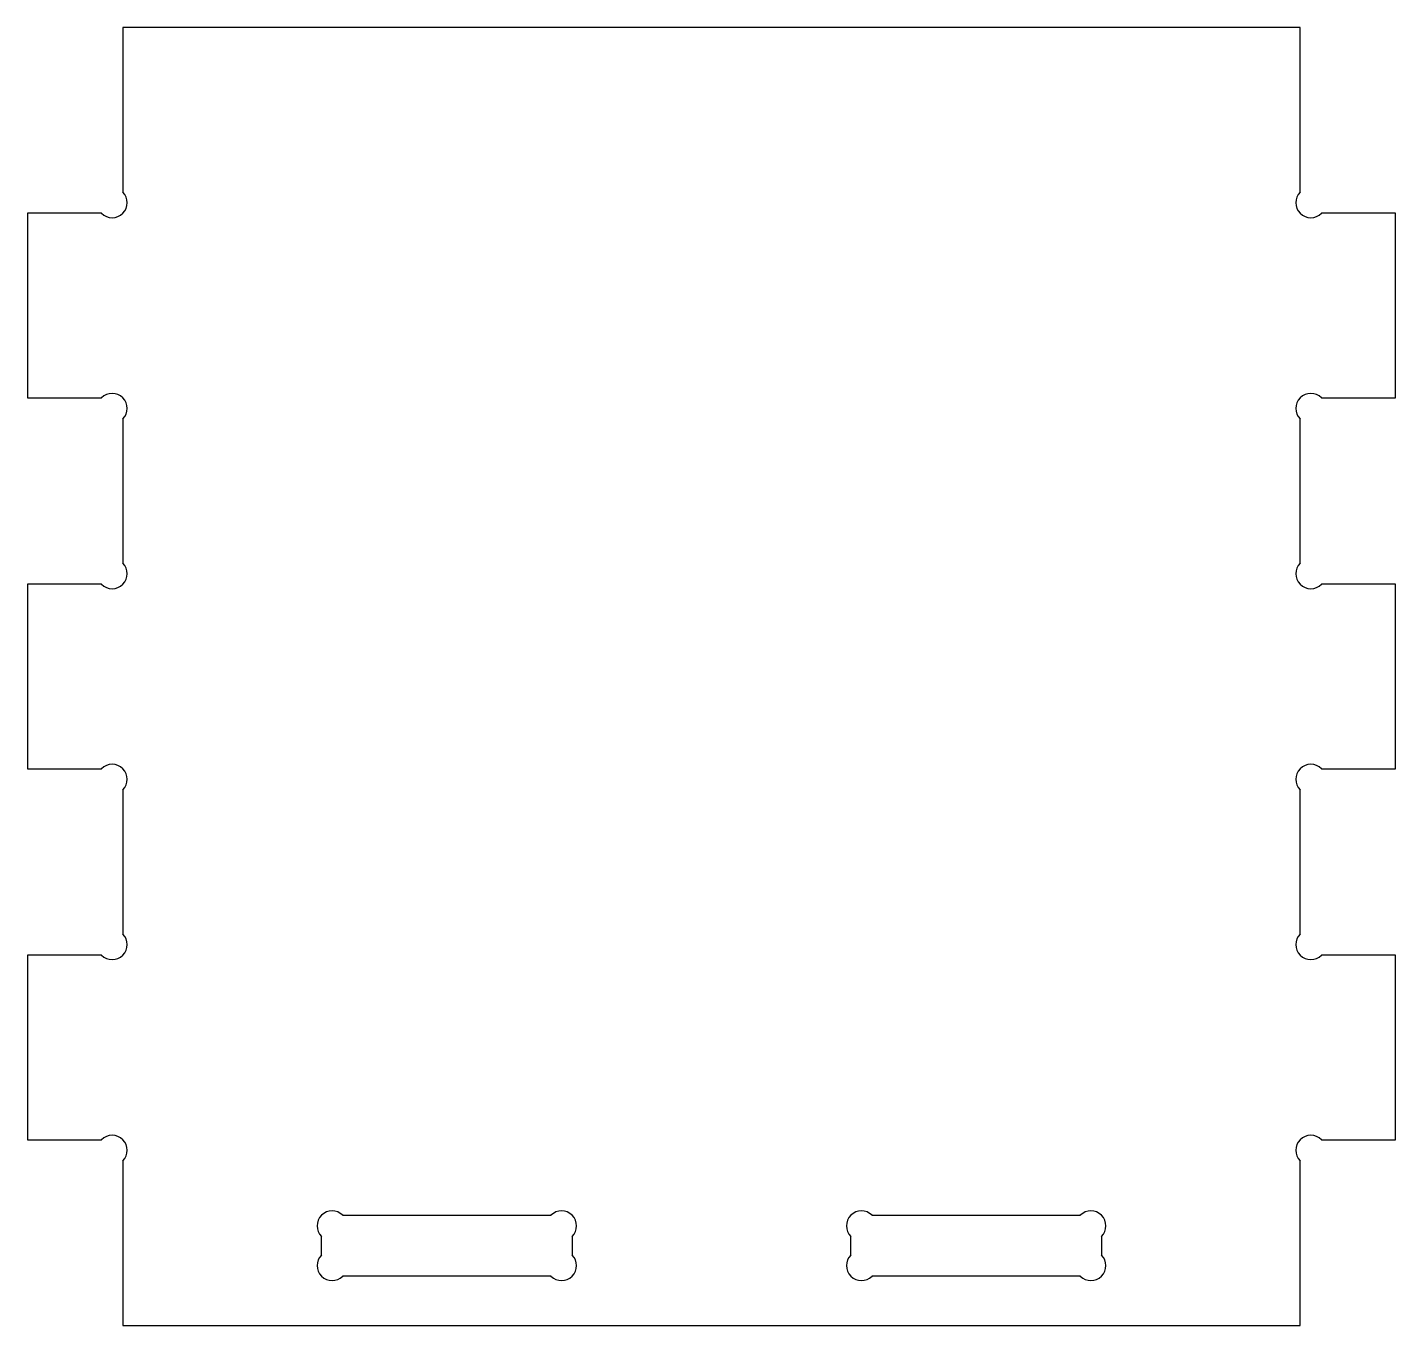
# Model space of a CAD drawing. Header units: millimetres. Extents: x 0 to 274, y 0 to 260.
import ezdxf

# ---------------------------------------------------------------- set-up
doc = ezdxf.new("R2010")
doc.units = ezdxf.units.MM
doc.layers.add('AUSSENKONTUR', color=1, linetype='Continuous')
doc.layers.add('INNENKONTUR', color=5, linetype='Continuous')

msp = doc.modelspace()

# ---------------------------------------------------------------- linework, layer by layer
at = {"layer": 'AUSSENKONTUR'}
for p, q in [((254.9, 260), (19.1, 260)), ((19.1, 260), (19.1, 227)), ((254.9, 227), (254.9, 260)), ((14.86, 222.76), (0, 222.76)), ((0, 222.76), (0, 185.81)), ((274, 222.76), (259.14, 222.76)), ((274, 185.81), (274, 222.76)), ((0, 185.81), (14.86, 185.81)), ((259.14, 185.81), (274, 185.81)), ((19.1, 181.57), (19.1, 152.71)), ((254.9, 152.71), (254.9, 181.57)), ((14.86, 148.47), (0, 148.47)), ((0, 148.47), (0, 111.53)), ((274, 148.47), (259.14, 148.47)), ((274, 111.53), (274, 148.47)), ((0, 111.53), (14.86, 111.53)), ((259.14, 111.53), (274, 111.53)), ((19.1, 107.29), (19.1, 78.43)), ((254.9, 78.43), (254.9, 107.29)), ((0, 74.19), (0, 37.24)), ((14.86, 74.19), (0, 74.19)), ((274, 74.19), (259.14, 74.19)), ((274, 37.24), (274, 74.19)), ((0, 37.24), (14.86, 37.24)), ((259.14, 37.24), (274, 37.24)), ((19.1, 33), (19.1, 0)), ((254.9, 0), (254.9, 33)), ((19.1, 0), (254.9, 0))]:
    msp.add_line(p, q, dxfattribs=at)
for centre, start, end in [((16.98, 224.88), -135, 45), ((257.02, 224.88), -225, -45), ((16.98, 183.69), -45, 135), ((257.02, 183.69), -315, -135), ((16.98, 150.59), -135, 45), ((257.02, 150.59), -225, -45), ((16.98, 109.41), -45, 135), ((257.02, 109.41), -315, -135), ((16.98, 76.31), -135, 45), ((257.02, 76.31), -225, -45), ((16.98, 35.12), -45, 135), ((257.02, 35.12), -315, -135)]:
    msp.add_arc(centre, 3, start, end, dxfattribs=at)
at = {"layer": 'INNENKONTUR'}
for p, q in [((63.14, 22.1), (104.86, 22.1)), ((169.14, 22.1), (210.86, 22.1)), ((58.9, 14.14), (58.9, 17.86)), ((109.1, 17.86), (109.1, 14.14)), ((164.9, 14.14), (164.9, 17.86)), ((215.1, 17.86), (215.1, 14.14)), ((104.86, 9.9), (63.14, 9.9)), ((210.86, 9.9), (169.14, 9.9))]:
    msp.add_line(p, q, dxfattribs=at)
for centre, start, end in [((61.02, 19.98), -315, -135), ((106.98, 19.98), -45, 135), ((167.02, 19.98), -315, -135), ((212.98, 19.98), -45, 135), ((61.02, 12.02), -225, -45), ((106.98, 12.02), -135, 45), ((167.02, 12.02), -225, -45), ((212.98, 12.02), -135, 45)]:
    msp.add_arc(centre, 3, start, end, dxfattribs=at)

doc.saveas('drawing.dxf')
